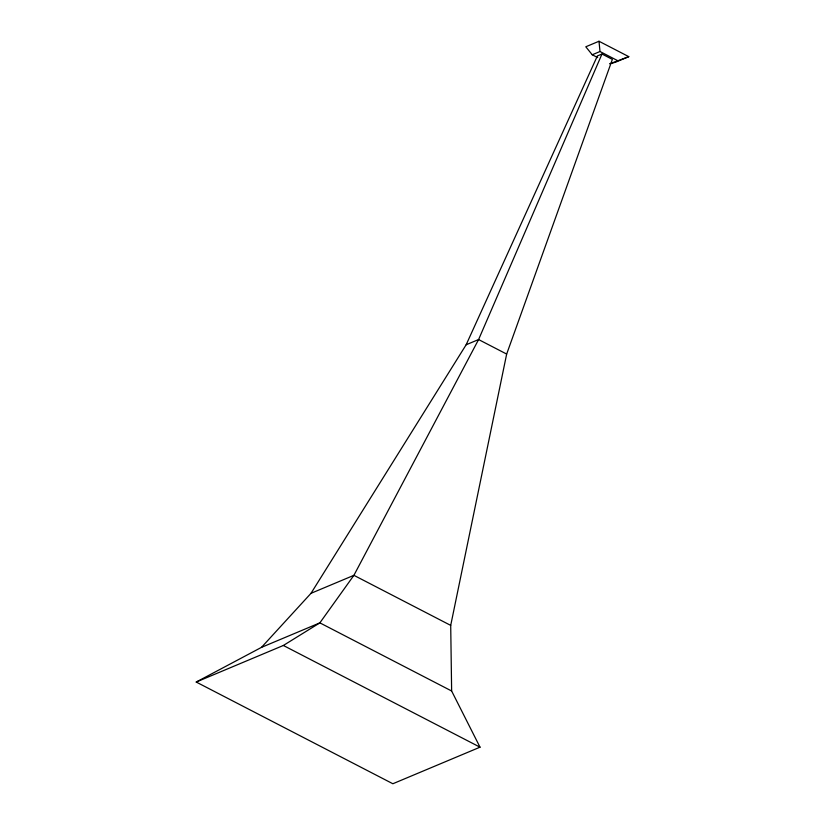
<?xml version="1.0" encoding="UTF-8"?>
<svg xmlns="http://www.w3.org/2000/svg" width="825" height="825" viewBox="0 0 825 825"><rect width="100%" height="100%" fill="white"/><g stroke="black" fill="none" stroke-linecap="round" stroke-linejoin="round"><path stroke-width="1.24" d="M450.708 625.391L506.663 354.069L612.367 59.39L601.982 54.017L597.372 55.945L466.146 344.767L311.004 593.319L261.494 647.357L196.216 682.038L392.865 783.75L480.016 747.182L451.636 690.999L450.708 625.391L353.904 575.324L311.004 593.319M601.982 54.017L478.593 339.549L353.904 575.324L319.873 622.854L283.357 645.47L196.216 682.038M628.784 56.657L609.747 63.824L615.584 62.195L628.784 56.657L598.991 41.25L585.791 46.788L592.247 54.77L597.712 57.606M592.247 54.77L600.002 51.521L617.492 60.565M466.146 344.767L478.593 339.549L506.663 354.069M261.494 647.357L319.873 622.854L451.636 690.999M283.357 645.47L480.016 747.182M598.991 41.25L600.002 51.521"/></g></svg>
